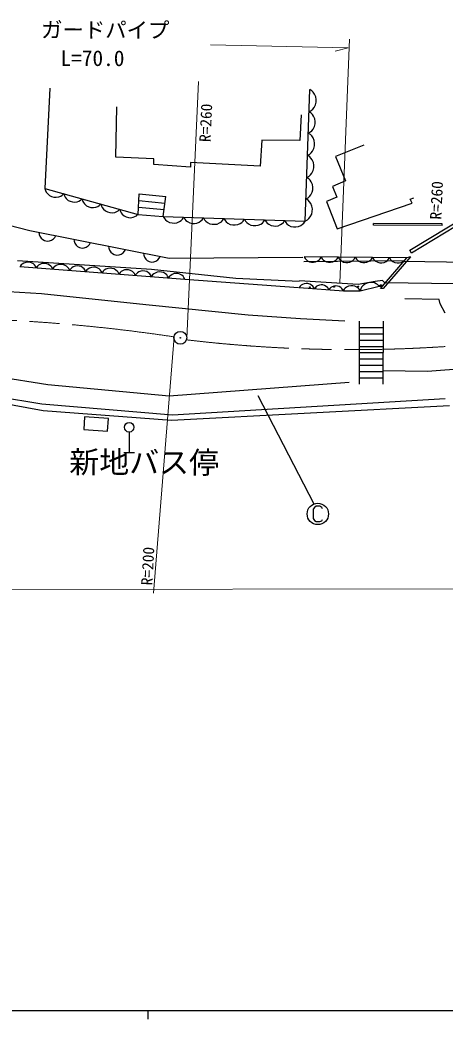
# Model space of a CAD drawing. Units: millimetres, scale not verified. Extents: x 40000 to 680000, y 20000 to 380000.
# Drawn here: x 253054 to 302753, y 204000 to 320863 of the extents above; entities that cross this region are included whole.
import ezdxf
from ezdxf.enums import TextEntityAlignment as Align

# ---------------------------------------------------------------- set-up
doc = ezdxf.new("R2010")
doc.units = ezdxf.units.MM
doc.header["$LTSCALE"] = 1000
doc.linetypes.add('CHAIN', pattern=[18.5, 12, -1.5, 3.5, -1.5])
for name, color, linetype, lineweight in [('M-BGD', 7, 'Continuous', 25), ('M-BGD-EXST', 7, 'Continuous', 25), ('M-BMK', 2, 'CHAIN', 13), ('M-BMK-SRVR', 3, 'Continuous', 25), ('M-STR-HTXT', 7, 'Continuous', 13), ('M-STR-STRC', 7, 'Continuous', 25), ('M-TTL-BAND', 7, 'Continuous', 25)]:
    doc.layers.add(name, color=color, linetype=linetype, lineweight=lineweight)
doc.styles.add('ＭＳ ゴシック', font='')
doc.styles.get('ＭＳ ゴシック').set_extended_font_data('MS Gothic')

msp = doc.modelspace()

# ---------------------------------------------------------------- linework, layer by layer
at = {"layer": 'M-BGD'}
for p, q in [((256546, 312867), (255961, 301163)), ((286409, 297336), (286944, 312717)), ((287199, 312561), (286944, 312726)), ((287349, 312400), (287199, 312561)), ((287498, 312187), (287349, 312400)), ((287643, 311869), (287498, 312187)), ((287444, 310628), (287610, 310934)), ((287610, 310934), (287673, 311244)), ((287684, 311556), (287643, 311869)), ((287673, 311244), (287684, 311556)), ((264245, 304816), (264385, 310699)), ((285928, 309748), (285796, 306746)), ((286854, 310128), (287119, 310275)), ((287099, 309969), (286854, 310128)), ((287243, 309814), (287099, 309969)), ((287119, 310275), (287281, 310425)), ((287386, 309609), (287243, 309814)), ((287281, 310425), (287444, 310628)), ((287526, 309304), (287386, 309609)), ((287494, 308405), (287555, 308703)), ((287565, 309002), (287526, 309304)), ((287555, 308703), (287565, 309002)), ((286767, 307629), (287022, 307771)), ((287022, 307464), (286767, 307629)), ((287022, 307771), (287177, 307915)), ((287172, 307303), (287022, 307464)), ((287177, 307915), (287334, 308110)), ((287334, 308110), (287494, 308405)), ((281323, 306820), (281130, 303756)), ((285796, 306746), (281323, 306820)), ((287321, 307090), (287172, 307303)), ((287466, 306773), (287321, 307090)), ((287507, 306459), (287466, 306773)), ((287496, 306147), (287507, 306459)), ((293257, 306212), (289958, 304888)), ((286677, 305031), (286942, 305178)), ((286931, 304866), (286677, 305031)), ((286942, 305178), (287103, 305328)), ((287103, 305328), (287266, 305531)), ((287266, 305531), (287433, 305837)), ((287433, 305837), (287496, 306147)), ((268718, 304619), (264245, 304816)), ((268716, 303945), (268718, 304619)), ((272978, 303657), (268716, 303945)), ((272980, 304209), (272978, 303657)), ((281130, 303756), (272980, 304209)), ((287082, 304705), (286931, 304866)), ((287230, 304491), (287082, 304705)), ((287375, 304174), (287230, 304491)), ((287416, 303861), (287375, 304174)), ((287406, 303549), (287416, 303861)), ((289958, 304888), (291127, 302061)), ((286852, 302579), (287013, 302730)), ((287013, 302730), (287176, 302932)), ((287176, 302932), (287343, 303239)), ((287343, 303239), (287406, 303549)), ((232641, 301760), (254219, 296248)), ((286586, 302433), (286852, 302579)), ((286831, 302274), (286586, 302433)), ((286976, 302119), (286831, 302274)), ((287119, 301914), (286976, 302119)), ((287258, 301609), (287119, 301914)), ((287298, 301307), (287258, 301609)), ((291127, 302061), (289595, 301398)), ((255961, 301163), (256032, 300904)), ((255961, 301163), (266861, 298128)), ((256032, 300904), (256128, 300734)), ((256128, 300734), (256268, 300552)), ((256268, 300552), (256497, 300345)), ((256497, 300345), (256751, 300227)), ((257812, 300265), (257982, 300361)), ((257982, 300361), (258176, 300546)), ((258176, 300546), (258245, 300298)), ((266861, 298128), (266994, 300530)), ((266994, 300530), (270106, 300220)), ((286910, 300220), (287066, 300415)), ((287066, 300415), (287227, 300709)), ((287227, 300709), (287287, 301007)), ((287287, 301007), (287298, 301307)), ((289595, 301398), (290101, 300142)), ((256751, 300227), (257016, 300152)), ((257016, 300152), (257295, 300123)), ((257295, 300123), (257598, 300182)), ((257598, 300182), (257812, 300265)), ((258245, 300298), (258336, 300136)), ((258336, 300136), (258470, 299961)), ((258470, 299961), (258689, 299764)), ((258689, 299764), (258932, 299650)), ((258932, 299650), (259186, 299580)), ((259186, 299580), (259452, 299551)), ((259452, 299551), (259742, 299607)), ((259742, 299607), (259947, 299687)), ((259947, 299687), (260110, 299779)), ((260110, 299779), (260296, 299956)), ((260296, 299956), (260367, 299697)), ((260367, 299697), (260463, 299527)), ((260463, 299527), (260603, 299345)), ((260603, 299345), (260832, 299138)), ((262317, 299154), (262512, 299339)), ((262512, 299339), (262583, 299080)), ((266950, 299729), (270005, 299438)), ((269802, 297874), (270106, 300220)), ((286499, 299934), (286754, 300075)), ((286754, 299769), (286499, 299934)), ((286754, 300075), (286910, 300220)), ((286904, 299608), (286754, 299769)), ((287053, 299394), (286904, 299608)), ((287198, 299077), (287053, 299394)), ((290101, 300142), (288884, 299635)), ((288884, 299635), (290130, 296415)), ((290130, 296415), (298924, 299449)), ((298691, 299921), (299112, 300070)), ((298924, 299449), (298691, 299921)), ((260832, 299138), (261086, 299020)), ((261086, 299020), (261352, 298946)), ((261352, 298946), (261630, 298916)), ((261630, 298916), (261933, 298975)), ((261933, 298975), (262147, 299058)), ((262147, 299058), (262317, 299154)), ((262583, 299080), (262679, 298910)), ((262679, 298910), (262819, 298728)), ((262819, 298728), (263048, 298521)), ((263048, 298521), (263301, 298403)), ((263301, 298403), (263567, 298329)), ((263567, 298329), (263845, 298299)), ((263845, 298299), (264148, 298358)), ((264148, 298358), (264363, 298441)), ((264363, 298441), (264533, 298537)), ((264533, 298537), (264727, 298722)), ((264727, 298722), (264795, 298475)), ((264795, 298475), (264887, 298312)), ((264887, 298312), (265021, 298138)), ((265021, 298138), (265240, 297940)), ((266660, 297955), (266847, 298132)), ((266861, 298128), (269802, 297874)), ((269903, 298656), (266905, 298929)), ((286999, 297835), (287166, 298142)), ((287166, 298142), (287228, 298452)), ((287239, 298764), (287198, 299077)), ((287228, 298452), (287239, 298764)), ((298633, 293948), (306043, 298420)), ((265240, 297940), (265483, 297826)), ((265483, 297826), (265737, 297756)), ((265737, 297756), (266003, 297727)), ((266003, 297727), (266293, 297784)), ((266293, 297784), (266498, 297864)), ((266498, 297864), (266660, 297955)), ((269802, 297874), (269938, 297630)), ((269802, 297874), (286409, 297336)), ((269938, 297630), (270077, 297481)), ((270077, 297481), (270265, 297331)), ((270265, 297331), (270548, 297178)), ((270548, 297178), (270834, 297120)), ((270834, 297120), (271122, 297111)), ((271122, 297111), (271411, 297150)), ((271411, 297150), (271704, 297284)), ((271704, 297284), (271900, 297422)), ((271900, 297422), (272049, 297561)), ((272049, 297561), (272201, 297796)), ((272201, 297796), (272331, 297562)), ((272331, 297562), (272465, 297420)), ((272465, 297420), (272644, 297276)), ((272644, 297276), (272915, 297129)), ((272915, 297129), (273190, 297074)), ((273190, 297074), (273466, 297065)), ((273466, 297065), (273743, 297102)), ((273743, 297102), (274023, 297231)), ((274023, 297231), (274212, 297363)), ((274212, 297363), (274354, 297496)), ((274354, 297496), (274499, 297722)), ((274499, 297722), (274636, 297477)), ((274636, 297477), (274775, 297329)), ((274775, 297329), (274962, 297179)), ((274962, 297179), (275245, 297025)), ((275245, 297025), (275532, 296968)), ((275532, 296968), (275819, 296959)), ((275819, 296959), (276109, 296997)), ((276109, 296997), (276401, 297132)), ((276401, 297132), (276598, 297270)), ((276598, 297270), (276746, 297409)), ((276746, 297409), (276898, 297644)), ((276898, 297644), (277034, 297400)), ((277034, 297400), (277174, 297251)), ((277174, 297251), (277361, 297101)), ((277361, 297101), (277644, 296948)), ((277644, 296948), (277930, 296890)), ((277930, 296890), (278218, 296881)), ((278218, 296881), (278508, 296920)), ((278508, 296920), (278800, 297054)), ((278800, 297054), (278997, 297192)), ((278997, 297192), (279145, 297331)), ((279145, 297331), (279297, 297566)), ((279297, 297566), (279433, 297322)), ((279433, 297322), (279572, 297173)), ((279572, 297173), (279760, 297023)), ((279760, 297023), (280043, 296870)), ((280043, 296870), (280329, 296812)), ((280617, 296803), (280906, 296842)), ((280906, 296842), (281199, 296976)), ((281199, 296976), (281395, 297114)), ((281395, 297114), (281544, 297253)), ((281544, 297253), (281696, 297488)), ((281696, 297488), (281826, 297254)), ((281826, 297254), (281960, 297112)), ((281960, 297112), (282139, 296968)), ((282139, 296968), (282410, 296821)), ((283238, 296794), (283518, 296923)), ((283518, 296923), (283707, 297055)), ((283707, 297055), (283849, 297189)), ((283849, 297189), (283994, 297414)), ((283994, 297414), (284131, 297169)), ((284131, 297169), (284270, 297021)), ((284270, 297021), (284457, 296871)), ((284457, 296871), (284740, 296717)), ((285896, 296824), (286093, 296962)), ((286093, 296962), (286241, 297101)), ((286241, 297101), (286393, 297336)), ((286409, 297336), (286674, 297482)), ((286674, 297482), (286836, 297633)), ((286836, 297633), (286999, 297835)), ((302433, 297026), (294402, 297052)), ((294402, 296852), (294402, 297052)), ((302432, 296826), (294402, 296852)), ((302432, 296826), (302433, 297026)), ((254219, 296248), (270513, 292998)), ((255275, 296038), (255306, 295787)), ((255306, 295787), (255385, 295567)), ((280329, 296812), (280617, 296803)), ((282410, 296821), (282685, 296766)), ((282685, 296766), (282961, 296757)), ((282961, 296757), (283238, 296794)), ((284740, 296717), (285027, 296660)), ((285027, 296660), (285314, 296651)), ((285314, 296651), (285604, 296689)), ((285604, 296689), (285896, 296824)), ((303994, 296709), (298817, 293593)), ((255385, 295567), (255542, 295332)), ((255542, 295332), (255715, 295175)), ((255715, 295175), (255934, 295050)), ((255934, 295050), (256248, 294987)), ((256248, 294987), (256499, 295018)), ((256499, 295018), (256719, 295097)), ((256719, 295097), (256954, 295254)), ((256954, 295254), (257111, 295427)), ((257111, 295427), (257236, 295646)), ((259348, 295225), (259380, 294974)), ((259380, 294974), (259458, 294754)), ((259458, 294754), (259615, 294519)), ((259615, 294519), (259788, 294362)), ((261028, 294441), (261184, 294614)), ((261184, 294614), (261310, 294834)), ((259788, 294362), (260008, 294237)), ((260008, 294237), (260322, 294174)), ((260322, 294174), (260573, 294206)), ((260573, 294206), (260792, 294284)), ((260792, 294284), (261028, 294441)), ((263422, 294412), (263453, 294161)), ((263453, 294161), (263532, 293942)), ((263532, 293942), (263689, 293706)), ((263689, 293706), (263862, 293550)), ((263862, 293550), (264081, 293424)), ((264081, 293424), (264395, 293362)), ((264395, 293362), (264646, 293393)), ((264646, 293393), (264866, 293472)), ((264866, 293472), (265101, 293629)), ((265101, 293629), (265258, 293801)), ((265258, 293801), (265383, 294021)), ((267495, 293600), (267527, 293349)), ((267527, 293349), (267605, 293129)), ((298817, 293593), (298633, 293948)), ((268422, 291688), (252776, 292675)), ((253205, 292208), (253077, 292028)), ((253327, 292313), (253205, 292208)), ((253488, 292415), (253327, 292313)), ((253724, 292512), (253488, 292415)), ((253954, 292532), (253724, 292512)), ((254181, 292515), (253954, 292532)), ((254406, 292460), (254181, 292515)), ((254624, 292329), (254406, 292460)), ((254767, 292203), (254624, 292329)), ((254872, 292081), (254767, 292203)), ((255222, 292169), (255100, 292064)), ((255382, 292271), (255222, 292169)), ((255618, 292367), (255382, 292271)), ((255848, 292388), (255618, 292367)), ((256076, 292370), (255848, 292388)), ((256300, 292315), (256076, 292370)), ((256519, 292184), (256300, 292315)), ((256662, 292059), (256519, 292184)), ((257547, 292248), (257298, 292147)), ((257789, 292270), (257547, 292248)), ((258028, 292251), (257789, 292270)), ((258265, 292193), (258028, 292251)), ((258495, 292055), (258265, 292193)), ((267605, 293129), (267762, 292894)), ((267762, 292894), (267935, 292737)), ((267935, 292737), (268155, 292612)), ((268155, 292612), (268469, 292549)), ((268469, 292549), (268720, 292580)), ((268720, 292580), (268939, 292659)), ((268939, 292659), (269175, 292816)), ((269175, 292816), (269331, 292989)), ((269331, 292989), (269457, 293208)), ((270513, 292998), (286113, 293111)), ((286249, 292619), (298030, 292740)), ((286266, 293150), (286385, 292949)), ((298295, 293047), (286266, 293150)), ((286385, 292949), (286504, 292828)), ((286504, 292828), (286663, 292707)), ((286663, 292707), (286901, 292585)), ((286901, 292585), (287141, 292543)), ((287141, 292543), (287381, 292541)), ((287381, 292541), (287621, 292579)), ((287621, 292579), (287862, 292696)), ((287862, 292696), (288023, 292815)), ((288023, 292815), (288145, 292934)), ((288145, 292934), (288266, 293133)), ((288266, 293133), (288384, 292932)), ((288384, 292932), (288503, 292811)), ((288503, 292811), (288662, 292690)), ((288662, 292690), (288901, 292568)), ((288901, 292568), (289141, 292526)), ((289141, 292526), (289381, 292523)), ((289381, 292523), (289621, 292561)), ((289621, 292561), (289862, 292679)), ((289862, 292679), (290023, 292798)), ((290023, 292798), (290144, 292917)), ((290144, 292917), (290266, 293116)), ((290266, 293116), (290384, 292915)), ((290384, 292915), (290503, 292794)), ((290503, 292794), (290662, 292672)), ((290662, 292672), (290901, 292550)), ((290901, 292550), (291141, 292508)), ((291141, 292508), (291381, 292506)), ((291381, 292506), (291621, 292544)), ((291621, 292544), (291862, 292662)), ((291862, 292662), (292023, 292781)), ((292023, 292781), (292144, 292900)), ((292144, 292900), (292266, 293099)), ((292266, 293099), (292384, 292898)), ((292384, 292898), (292503, 292777)), ((292503, 292777), (292662, 292655)), ((292662, 292655), (292901, 292533)), ((292901, 292533), (293141, 292491)), ((293141, 292491), (293381, 292489)), ((293381, 292489), (293621, 292527)), ((293621, 292527), (293862, 292645)), ((293862, 292645), (294023, 292764)), ((294023, 292764), (294144, 292883)), ((294144, 292883), (294266, 293082)), ((294266, 293082), (294384, 292881)), ((294384, 292881), (294503, 292760)), ((294503, 292760), (294662, 292638)), ((294662, 292638), (294901, 292516)), ((294901, 292516), (295141, 292474)), ((295141, 292474), (295381, 292472)), ((295214, 289465), (298295, 293047)), ((295381, 292472), (295621, 292510)), ((298698, 293154), (295517, 289469)), ((295621, 292510), (295862, 292628)), ((295862, 292628), (296023, 292747)), ((296023, 292747), (296144, 292866)), ((296144, 292866), (296266, 293065)), ((296266, 293065), (296384, 292864)), ((296384, 292864), (296503, 292742)), ((296503, 292742), (296662, 292621)), ((296662, 292621), (296901, 292499)), ((296901, 292499), (297141, 292457)), ((297141, 292457), (297381, 292455)), ((297381, 292455), (297621, 292493)), ((297621, 292493), (297862, 292611)), ((297862, 292611), (298023, 292729)), ((306347, 292491), (297912, 292602)), ((298023, 292729), (298144, 292848)), ((298144, 292848), (298266, 293047)), ((298698, 293154), (298295, 293047)), ((253028, 292031), (272321, 290559)), ((254971, 291883), (254872, 292081)), ((255100, 292064), (254971, 291883)), ((256767, 291937), (256662, 292059)), ((256866, 291738), (256767, 291937)), ((257001, 291929), (256866, 291738)), ((257130, 292039), (257001, 291929)), ((257298, 292147), (257130, 292039)), ((258645, 291924), (258495, 292055)), ((258756, 291795), (258645, 291924)), ((258860, 291586), (258756, 291795)), ((258988, 291767), (258860, 291586)), ((259111, 291872), (258988, 291767)), ((259271, 291974), (259111, 291872)), ((259507, 292070), (259271, 291974)), ((259737, 292091), (259507, 292070)), ((259964, 292074), (259737, 292091)), ((260189, 292018), (259964, 292074)), ((260408, 291887), (260189, 292018)), ((260550, 291762), (260408, 291887)), ((260655, 291640), (260550, 291762)), ((260755, 291442), (260655, 291640)), ((260883, 291622), (260755, 291442)), ((261005, 291727), (260883, 291622)), ((261165, 291830), (261005, 291727)), ((261401, 291926), (261165, 291830)), ((261632, 291946), (261401, 291926)), ((261859, 291929), (261632, 291946)), ((262083, 291874), (261859, 291929)), ((262302, 291743), (262083, 291874)), ((262445, 291618), (262302, 291743)), ((262550, 291495), (262445, 291618)), ((262649, 291297), (262550, 291495)), ((262784, 291487), (262649, 291297)), ((262913, 291598), (262784, 291487)), ((263081, 291705), (262913, 291598)), ((263330, 291807), (263081, 291705)), ((263572, 291828), (263330, 291807)), ((263812, 291810), (263572, 291828)), ((264048, 291752), (263812, 291810)), ((264278, 291614), (264048, 291752)), ((264428, 291482), (264278, 291614)), ((264539, 291354), (264428, 291482)), ((264643, 291145), (264539, 291354)), ((264771, 291326), (264643, 291145)), ((264894, 291431), (264771, 291326)), ((265054, 291533), (264894, 291431)), ((265290, 291629), (265054, 291533)), ((265520, 291650), (265290, 291629)), ((265748, 291632), (265520, 291650)), ((265972, 291577), (265748, 291632)), ((266191, 291446), (265972, 291577)), ((266334, 291321), (266191, 291446)), ((266439, 291199), (266334, 291321)), ((266538, 291000), (266439, 291199)), ((266666, 291181), (266538, 291000)), ((266788, 291286), (266666, 291181)), ((266949, 291388), (266788, 291286)), ((267185, 291485), (266949, 291388)), ((267415, 291505), (267185, 291485)), ((267642, 291488), (267415, 291505)), ((267867, 291433), (267642, 291488)), ((268085, 291302), (267867, 291433)), ((268228, 291176), (268085, 291302)), ((268333, 291054), (268228, 291176)), ((268432, 290856), (268333, 291054)), ((278300, 290640), (268422, 291688)), ((268567, 291046), (268432, 290856)), ((268696, 291157), (268567, 291046)), ((268865, 291264), (268696, 291157)), ((269113, 291366), (268865, 291264)), ((269355, 291387), (269113, 291366)), ((269595, 291369), (269355, 291387)), ((269831, 291311), (269595, 291369)), ((270061, 291173), (269831, 291311)), ((270212, 291041), (270061, 291173)), ((270322, 290912), (270212, 291041)), ((270677, 290990), (270555, 290885)), ((270837, 291092), (270677, 290990)), ((271073, 291188), (270837, 291092)), ((271303, 291208), (271073, 291188)), ((271531, 291191), (271303, 291208)), ((271755, 291136), (271531, 291191)), ((271974, 291005), (271755, 291136)), ((272117, 290880), (271974, 291005)), ((270427, 290704), (270322, 290912)), ((270555, 290885), (270427, 290704)), ((272222, 290757), (272117, 290880)), ((272321, 290559), (272222, 290757)), ((272321, 290559), (285607, 289588)), ((285695, 290268), (278300, 290640)), ((292579, 289932), (285726, 290338)), ((285923, 289827), (285807, 289728)), ((286074, 289925), (285923, 289827)), ((286298, 290016), (286074, 289925)), ((286516, 290036), (286298, 290016)), ((286731, 290021), (286516, 290036)), ((286944, 289969), (286731, 290021)), ((287151, 289845), (286944, 289969)), ((287287, 289727), (287151, 289845)), ((288059, 289859), (287848, 289772)), ((288265, 289878), (288059, 289859)), ((288468, 289863), (288265, 289878)), ((288669, 289814), (288468, 289863)), ((294570, 290289), (292579, 289932)), ((293387, 289972), (293151, 289773)), ((293644, 290082), (293387, 289972)), ((293912, 290147), (293644, 290082)), ((294192, 290168), (293912, 290147)), ((294492, 290099), (294192, 290168)), ((294704, 290008), (294492, 290099)), ((295428, 290378), (294570, 290289)), ((294870, 289906), (294704, 290008)), ((295059, 289715), (294870, 289906)), ((295164, 289829), (295116, 289804)), ((295212, 289838), (295164, 289829)), ((295260, 289838), (295212, 289838)), ((295308, 289831), (295260, 289838)), ((295356, 289808), (295308, 289831)), ((295735, 290104), (295428, 290378)), ((303876, 289979), (295763, 290104)), ((285807, 289728), (285686, 289556)), ((285712, 289554), (290872, 289174)), ((287387, 289611), (287287, 289727)), ((287481, 289424), (287387, 289611)), ((287596, 289586), (287481, 289424)), ((287705, 289680), (287596, 289586)), ((287848, 289772), (287705, 289680)), ((288865, 289697), (288669, 289814)), ((288993, 289585), (288865, 289697)), ((289088, 289476), (288993, 289585)), ((289177, 289299), (289088, 289476)), ((289291, 289461), (289177, 289299)), ((289400, 289555), (289291, 289461)), ((289543, 289647), (289400, 289555)), ((289754, 289734), (289543, 289647)), ((289960, 289753), (289754, 289734)), ((290164, 289738), (289960, 289753)), ((290365, 289689), (290164, 289738)), ((290561, 289572), (290365, 289689)), ((290689, 289461), (290561, 289572)), ((290783, 289351), (290689, 289461)), ((290872, 289174), (290783, 289351)), ((290963, 289375), (290843, 289174)), ((290872, 289174), (292843, 289178)), ((291082, 289495), (290963, 289375)), ((291242, 289615), (291082, 289495)), ((291482, 289735), (291242, 289615)), ((291722, 289776), (291482, 289735)), ((291962, 289776), (291722, 289776)), ((292202, 289737), (291962, 289776)), ((292442, 289617), (292202, 289737)), ((292602, 289497), (292442, 289617)), ((292723, 289378), (292602, 289497)), ((292843, 289178), (292723, 289378)), ((292903, 289429), (292823, 289173)), ((292843, 289178), (295059, 289715)), ((293005, 289596), (292903, 289429)), ((293151, 289773), (293005, 289596)), ((295061, 289755), (295038, 289715)), ((295059, 289715), (295438, 289721)), ((295085, 289780), (295061, 289755)), ((295116, 289804), (295085, 289780)), ((295517, 289469), (295214, 289465)), ((295389, 289784), (295356, 289808)), ((295413, 289761), (295389, 289784)), ((295438, 289721), (295413, 289761)), ((302071, 288182), (298059, 288225)), ((302180, 287676), (302071, 288182)), ((302754, 286567), (302180, 287676)), ((292706, 285626), (292700, 278278)), ((295506, 285623), (295500, 278276)), ((292705, 284156), (295505, 284154)), ((292706, 284891), (295506, 284889)), ((292705, 283422), (295505, 283419)), ((292703, 281952), (295503, 281950)), ((292704, 282687), (295504, 282684)), ((292702, 280483), (295502, 280480)), ((292703, 281217), (295503, 281215)), ((302720, 279922), (312595, 280658)), ((292702, 279748), (295502, 279745)), ((295489, 279879), (300696, 279767)), ((300696, 279767), (302720, 279922)), ((292701, 279013), (295501, 279011)), ((255623, 275928), (248190, 277142)), ((248351, 276524), (255782, 275195)), ((270888, 274637), (255623, 275928)), ((302788, 276561), (270888, 274637)), ((255782, 275195), (270754, 274052)), ((270754, 274052), (303280, 275759)), ((260605, 274424), (260501, 272950)), ((263397, 274228), (260605, 274424)), ((263293, 272754), (263397, 274228)), ((260501, 272950), (263293, 272754)), ((265821, 272660), (265821, 270280)), ((265191, 270280), (266451, 270280))]:
    msp.add_line(p, q, dxfattribs=at)
for centre, radius in [((286953, 289598), 50), ((289781, 289639), 50), ((292609, 289680), 50), ((265821, 273220), 560)]:
    msp.add_circle(centre, radius, dxfattribs=at)
at = {"layer": 'M-BGD-EXST'}
for p, q in [((280855, 276954), (287413, 264259)), ((287480, 263829), (287330, 263629)), ((287330, 263629), (287330, 262529)), ((287680, 263979), (287480, 263829)), ((288130, 263979), (287680, 263979)), ((288330, 263829), (288130, 263979)), ((288430, 263679), (288330, 263829)), ((287330, 262529), (287480, 262329)), ((287480, 262329), (287680, 262179)), ((287680, 262179), (288130, 262179)), ((288130, 262179), (288330, 262279)), ((288330, 262279), (288430, 262429))]:
    msp.add_line(p, q, dxfattribs=at)
msp.add_circle((287880, 263079), 1250, dxfattribs=at)
at = {"layer": 'M-BMK'}
for centre, radius, start, end in [((241447, 86800), 199210, 81.44898, 90.073), ((291890, 446152), 163853, 263.2135, 273.80121)]:
    msp.add_arc(centre, radius, start, end, dxfattribs=at)
at = {"layer": 'M-BMK-SRVR'}
for radius in [750, 30]:
    msp.add_circle((271809, 283683), radius, dxfattribs=at)
at = {"layer": 'M-STR-HTXT'}
for p, q in [((275338, 317959), (291435, 317589)), ((290461, 290114), (291586, 318609)), ((291435, 317589), (289926, 317203)), ((272554, 283598), (273920, 313657)), ((268672, 253801), (271067, 283796)), ((246297, 254229), (322185, 254328))]:
    msp.add_line(p, q, dxfattribs=at)
at = {"layer": 'M-STR-STRC'}
for p, q in [((248390, 289310), (255559, 288860)), ((255559, 288860), (267751, 287599)), ((267751, 287599), (279722, 286380)), ((279722, 286380), (285850, 285934)), ((285850, 285934), (291058, 285673)), ((256296, 278165), (230138, 282447)), ((270490, 276859), (256296, 278165)), ((291553, 278443), (270490, 276859))]:
    msp.add_line(p, q, dxfattribs=at)
at = {"layer": 'M-TTL-BAND'}
for p, q in [((40000, 205000), (579000, 205000)), ((268000, 205000), (268000, 204000))]:
    msp.add_line(p, q, dxfattribs=at)

# ---------------------------------------------------------------- texts
at = {"layer": 'M-BGD', "style": 'ＭＳ ゴシック'}
msp.add_text('新地バス停', height=2566, rotation=359.8, dxfattribs=at).set_placement((258817, 267104), align=Align.BOTTOM_LEFT)
at = {"layer": 'M-STR-HTXT', "style": 'ＭＳ ゴシック'}
for s, height, rotation, p in [('ガードパイプ', 1833, 359.8, (255517, 318260)), ('L=70.0', 1833, 359.8, (257783, 314943)), ('R=260', 1320, 87.4, (275728, 306541)), ('R=260', 1320, 87.4, (302709, 297477)), ('R=200', 1320, 87, (268926, 254684))]:
    msp.add_text(s, height=height, rotation=rotation, dxfattribs=at).set_placement(p, align=Align.BOTTOM_LEFT)

doc.saveas('drawing.dxf')
